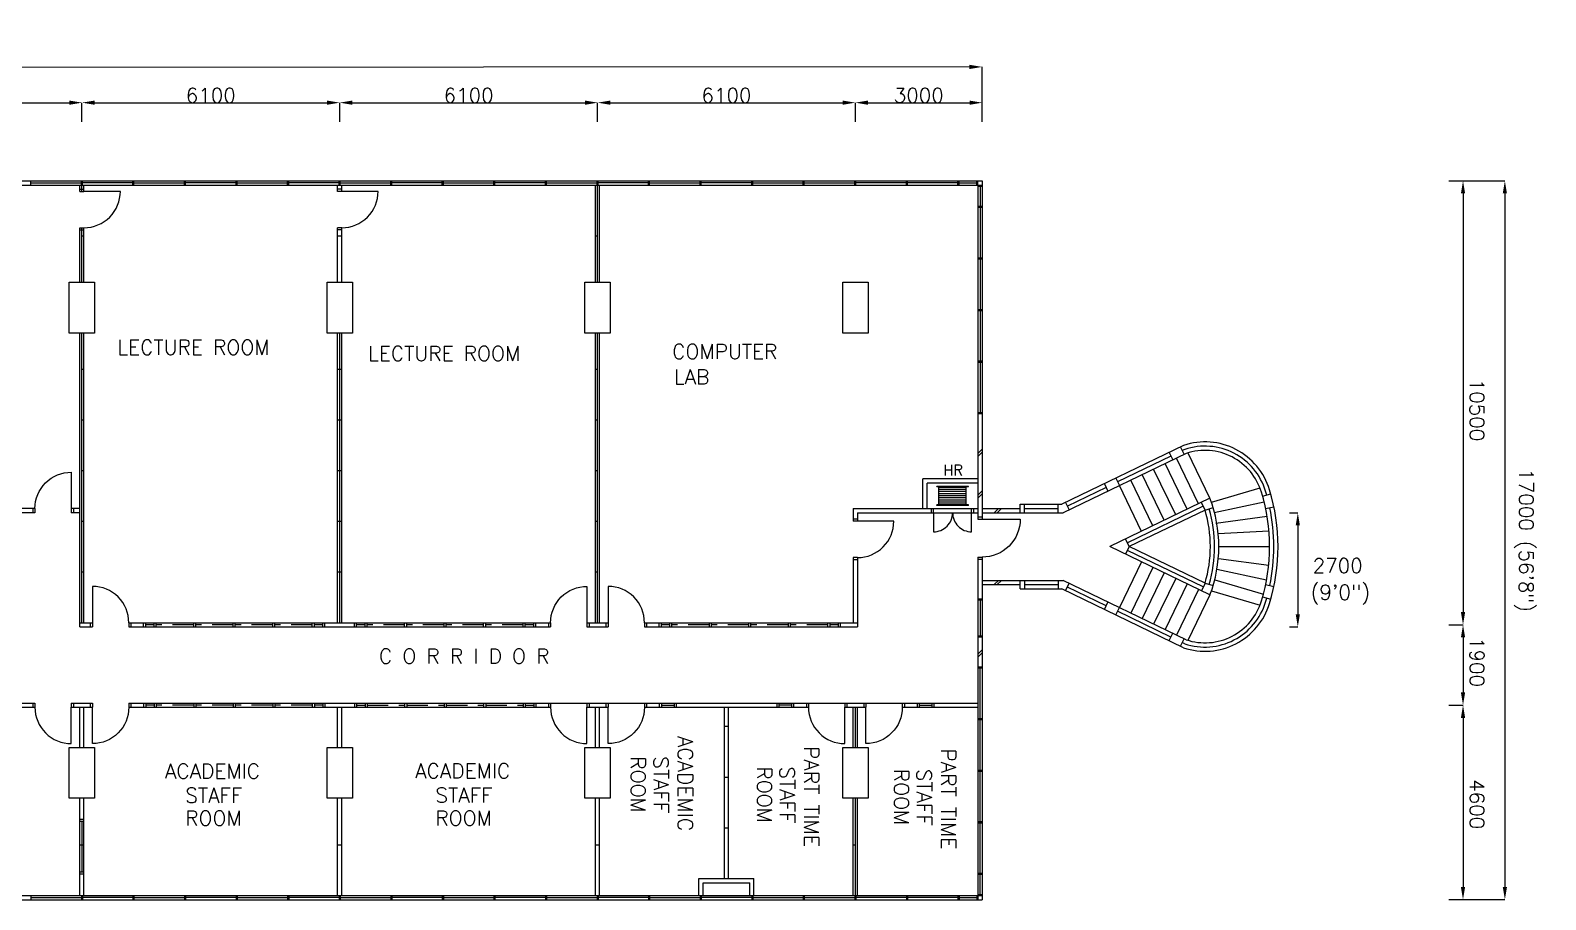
# Model space of a CAD drawing. Extents: x -7545 to 89795, y 102829 to 126356.
# Drawn here: x 53943 to 89795, y 105797 to 126356 of the extents above; entities that cross this region are included whole.
import ezdxf

# ---------------------------------------------------------------- set-up
doc = ezdxf.new("R2010")
doc.units = 0
doc.header["$LTSCALE"] = 2000
doc.header["$MEASUREMENT"] = 0
doc.linetypes.add('HIDDEN', pattern=[0.375, 0.25, -0.125])
doc.layers.get('0').update_dxf_attribs({"linetype": 'CONTINUOUS'})
doc.layers.get('DEFPOINTS').update_dxf_attribs({"linetype": 'CONTINUOUS'})
for name, color, linetype in [('COLUMN', 42, 'CONTINUOUS'), ('DIM', 4, 'CONTINUOUS'), ('DOOR-WIN', 140, 'CONTINUOUS'), ('PARTITION', 41, 'CONTINUOUS'), ('STAIRCASE', 24, 'CONTINUOUS'), ('TEXT', 2, 'CONTINUOUS'), ('WALL', 31, 'CONTINUOUS')]:
    doc.layers.add(name, color=color, linetype=linetype)
doc.styles.add('ROMANS', font='romans')
doc.dimstyles.get("Standard").update_dxf_attribs({"dimtxt": 0.18, "dimasz": 0.18, "dimexe": 0.18, "dimexo": 0.0625, "dimgap": 0.09, "dimtad": 0, "dimtih": 1, "dimtoh": 1, "dimdec": 4, "dimzin": 0, "dimdsep": 46, "dimtxsty": 'Standard', "dimcen": 0.09, "dimadec": 0, "dimazin": 0, "dimtfac": 1, "dimtdec": 4, "dimtofl": 0, "dimtmove": 0, "dimatfit": 3, "dimfxl": 0, "dimtolj": 1, "dimtzin": 0, "dimarcsym": 0})

# ---------------------------------------------------------------- blocks, each defined once
blk = doc.blocks.new('*D21')
at = {"layer": 'DEFPOINTS', "color": 0}
for p in [(3362, 125441), (3363, 124595), (76463, 124645)]:
    blk.add_point(p, dxfattribs=at)
at = {"layer": 'DIM', "color": 0, "lineweight": -2}
for p, q in [((76162, 125491), (3662, 125442)), ((76463, 124645), (76462, 125491)), ((3363, 124595), (3362, 125441))]:
    blk.add_line(p, q, dxfattribs=at)
at = {"layer": 'DIM', "color": 0}
for points in [[(3662, 125492), (3662, 125392), (3362, 125441)], [(76162, 125541), (76162, 125441), (76462, 125491)]]:
    blk.add_solid(points, dxfattribs=at)
at = {"layer": 'DIM', "color": 0, "insert": (40031, 125842), "char_height": 345, "attachment_point": 5, "style": 'ROMANS'}
blk.add_mtext('\\A1;73100 (243\'8")', dxfattribs=at)
blk = doc.blocks.new('*D11')
at = {"layer": 'DEFPOINTS', "color": 0}
for p in [(55163, 124645), (49063, 124193), (55163, 124193)]:
    blk.add_point(p, dxfattribs=at)
at = {"layer": 'DIM', "color": 0, "lineweight": -2}
for p, q in [((49063, 124193), (49063, 124645)), ((49363, 124645), (54863, 124645)), ((55163, 124193), (55163, 124645))]:
    blk.add_line(p, q, dxfattribs=at)
at = {"layer": 'DIM', "color": 0}
for points in [[(49363, 124695), (49363, 124595), (49063, 124645)], [(54863, 124695), (54863, 124595), (55163, 124645)]]:
    blk.add_solid(points, dxfattribs=at)
at = {"layer": 'DIM', "color": 0, "insert": (52113, 124817), "char_height": 345, "attachment_point": 5, "style": 'ROMANS'}
blk.add_mtext('\\A1;6100', dxfattribs=at)
blk = doc.blocks.new('*D10')
at = {"layer": 'DEFPOINTS', "color": 0}
for p in [(87506, 112297), (87506, 110397), (87839, 110397)]:
    blk.add_point(p, dxfattribs=at)
at = {"layer": 'DIM', "color": 0, "lineweight": -2}
for p, q in [((87506, 112297), (87839, 112297)), ((87839, 111997), (87839, 110697)), ((87506, 110397), (87839, 110397))]:
    blk.add_line(p, q, dxfattribs=at)
at = {"layer": 'DIM', "color": 0}
for points in [[(87789, 111997), (87889, 111997), (87839, 112297)], [(87789, 110697), (87889, 110697), (87839, 110397)]]:
    blk.add_solid(points, dxfattribs=at)
at = {"layer": 'DIM', "color": 0, "insert": (88170, 111417), "char_height": 345, "attachment_point": 5, "rotation": 270, "style": 'ROMANS'}
blk.add_mtext('\\A1;1900', dxfattribs=at)
blk = doc.blocks.new('*D9')
at = {"layer": 'DEFPOINTS', "color": 0}
for p in [(87839, 122797), (87839, 105797), (88829, 105797)]:
    blk.add_point(p, dxfattribs=at)
at = {"layer": 'DIM', "color": 0, "lineweight": -2}
for p, q in [((87839, 122797), (88829, 122797)), ((88829, 122497), (88829, 106097)), ((87839, 105797), (88829, 105797))]:
    blk.add_line(p, q, dxfattribs=at)
at = {"layer": 'DIM', "color": 0}
for points in [[(88779, 122497), (88879, 122497), (88829, 122797)], [(88779, 106097), (88879, 106097), (88829, 105797)]]:
    blk.add_solid(points, dxfattribs=at)
at = {"layer": 'DIM', "color": 0, "insert": (89280, 114297), "char_height": 345, "attachment_point": 5, "rotation": 270, "style": 'ROMANS'}
blk.add_mtext('\\A1;17000 (56\'8")', dxfattribs=at)
blk = doc.blocks.new('*D8')
at = {"layer": 'DEFPOINTS', "color": 0}
for p in [(87506, 110397), (87506, 105797), (87839, 105797)]:
    blk.add_point(p, dxfattribs=at)
at = {"layer": 'DIM', "color": 0, "lineweight": -2}
for p, q in [((87506, 110397), (87839, 110397)), ((87839, 110097), (87839, 106097)), ((87506, 105797), (87839, 105797))]:
    blk.add_line(p, q, dxfattribs=at)
at = {"layer": 'DIM', "color": 0}
for points in [[(87789, 110097), (87889, 110097), (87839, 110397)], [(87789, 106097), (87889, 106097), (87839, 105797)]]:
    blk.add_solid(points, dxfattribs=at)
at = {"layer": 'DIM', "color": 0, "insert": (88170, 108055), "char_height": 345, "attachment_point": 5, "rotation": 270, "style": 'ROMANS'}
blk.add_mtext('\\A1;4600', dxfattribs=at)
blk = doc.blocks.new('*D7')
at = {"layer": 'DEFPOINTS', "color": 0}
for p in [(87506, 122797), (87506, 112297), (87839, 112297)]:
    blk.add_point(p, dxfattribs=at)
at = {"layer": 'DIM', "color": 0, "lineweight": -2}
for p, q in [((87506, 122797), (87839, 122797)), ((87839, 122497), (87839, 112597)), ((87506, 112297), (87839, 112297))]:
    blk.add_line(p, q, dxfattribs=at)
at = {"layer": 'DIM', "color": 0}
for points in [[(87789, 122497), (87889, 122497), (87839, 122797)], [(87789, 112597), (87889, 112597), (87839, 112297)]]:
    blk.add_solid(points, dxfattribs=at)
at = {"layer": 'DIM', "color": 0, "insert": (88170, 117378), "char_height": 345, "attachment_point": 5, "rotation": 270, "style": 'ROMANS'}
blk.add_mtext('\\A1;10500', dxfattribs=at)
blk = doc.blocks.new('*D6')
at = {"layer": 'DEFPOINTS', "color": 0}
for p in [(67363, 124645), (61263, 124193), (67363, 124193)]:
    blk.add_point(p, dxfattribs=at)
at = {"layer": 'DIM', "color": 0, "lineweight": -2}
for p, q in [((61263, 124193), (61263, 124645)), ((61563, 124645), (67063, 124645)), ((67363, 124193), (67363, 124645))]:
    blk.add_line(p, q, dxfattribs=at)
at = {"layer": 'DIM', "color": 0}
for points in [[(61563, 124695), (61563, 124595), (61263, 124645)], [(67063, 124695), (67063, 124595), (67363, 124645)]]:
    blk.add_solid(points, dxfattribs=at)
at = {"layer": 'DIM', "color": 0, "insert": (64313, 124817), "char_height": 345, "attachment_point": 5, "style": 'ROMANS'}
blk.add_mtext('\\A1;6100', dxfattribs=at)
blk = doc.blocks.new('*D5')
at = {"layer": 'DEFPOINTS', "color": 0}
for p in [(61263, 124645), (55163, 124193), (61263, 124193)]:
    blk.add_point(p, dxfattribs=at)
at = {"layer": 'DIM', "color": 0, "lineweight": -2}
for p, q in [((55163, 124193), (55163, 124645)), ((55463, 124645), (60963, 124645)), ((61263, 124193), (61263, 124645))]:
    blk.add_line(p, q, dxfattribs=at)
at = {"layer": 'DIM', "color": 0}
for points in [[(55463, 124695), (55463, 124595), (55163, 124645)], [(60963, 124695), (60963, 124595), (61263, 124645)]]:
    blk.add_solid(points, dxfattribs=at)
at = {"layer": 'DIM', "color": 0, "insert": (58213, 124817), "char_height": 345, "attachment_point": 5, "style": 'ROMANS'}
blk.add_mtext('\\A1;6100', dxfattribs=at)
blk = doc.blocks.new('*D4')
at = {"layer": 'DEFPOINTS', "color": 0}
for p in [(73463, 124645), (67363, 124193), (73463, 124193)]:
    blk.add_point(p, dxfattribs=at)
at = {"layer": 'DIM', "color": 0, "lineweight": -2}
for p, q in [((67363, 124193), (67363, 124645)), ((67663, 124645), (73163, 124645)), ((73463, 124193), (73463, 124645))]:
    blk.add_line(p, q, dxfattribs=at)
at = {"layer": 'DIM', "color": 0}
for points in [[(67663, 124695), (67663, 124595), (67363, 124645)], [(73163, 124695), (73163, 124595), (73463, 124645)]]:
    blk.add_solid(points, dxfattribs=at)
at = {"layer": 'DIM', "color": 0, "insert": (70413, 124817), "char_height": 345, "attachment_point": 5, "style": 'ROMANS'}
blk.add_mtext('\\A1;6100', dxfattribs=at)
blk = doc.blocks.new('*D3')
at = {"layer": 'DEFPOINTS', "color": 0}
for p in [(76463, 124645), (73463, 124193), (76463, 124193)]:
    blk.add_point(p, dxfattribs=at)
at = {"layer": 'DIM', "color": 0, "lineweight": -2}
for p, q in [((73463, 124193), (73463, 124645)), ((73763, 124645), (76163, 124645)), ((76463, 124193), (76463, 124645))]:
    blk.add_line(p, q, dxfattribs=at)
at = {"layer": 'DIM', "color": 0}
for points in [[(73763, 124695), (73763, 124595), (73463, 124645)], [(76163, 124695), (76163, 124595), (76463, 124645)]]:
    blk.add_solid(points, dxfattribs=at)
at = {"layer": 'DIM', "color": 0, "insert": (74963, 124817), "char_height": 345, "attachment_point": 5, "style": 'ROMANS'}
blk.add_mtext('\\A1;3000', dxfattribs=at)
blk = doc.blocks.new('*D2')
at = {"layer": 'DEFPOINTS', "color": 0}
for p in [(83736, 114947), (83736, 112247), (83930, 112247)]:
    blk.add_point(p, dxfattribs=at)
at = {"layer": 'DIM', "color": 0, "lineweight": -2}
for p, q in [((83736, 114947), (83930, 114947)), ((83930, 114647), (83930, 112547)), ((83736, 112247), (83930, 112247))]:
    blk.add_line(p, q, dxfattribs=at)
at = {"layer": 'DIM', "color": 0}
for points in [[(83880, 114647), (83980, 114647), (83930, 114947)], [(83880, 112547), (83980, 112547), (83930, 112247)]]:
    blk.add_solid(points, dxfattribs=at)
at = {"layer": 'DIM', "color": 0, "insert": (84874, 113697), "char_height": 345, "attachment_point": 5, "style": 'ROMANS'}
blk.add_mtext('\\A1;2700', dxfattribs=at)

msp = doc.modelspace()

# ---------------------------------------------------------------- linework, layer by layer
at = {"color": 7}
for p, q in [((76137.7, 115571.6), (75387.7, 115571.6)), ((75387.7, 115561.6), (75387.7, 115571.6)), ((76137.7, 115561.6), (75387.7, 115561.6)), ((75437.7, 115131.6), (75437.7, 115561.6)), ((76087.7, 115546.6), (75437.7, 115546.6)), ((76087.7, 115496.6), (75437.7, 115496.6)), ((76087.7, 115446.6), (75437.7, 115446.6)), ((76087.7, 115131.6), (76087.7, 115561.6)), ((76137.7, 115561.6), (76137.7, 115571.6)), ((76137.7, 115131.6), (75387.7, 115131.6)), ((75387.7, 115121.6), (75387.7, 115131.6)), ((76137.7, 115121.6), (75387.7, 115121.6)), ((76087.7, 115396.6), (75437.7, 115396.6)), ((76087.7, 115346.6), (75437.7, 115346.6)), ((76087.7, 115296.6), (75437.7, 115296.6)), ((76087.7, 115246.6), (75437.7, 115246.6)), ((76087.7, 115196.6), (75437.7, 115196.6)), ((76087.7, 115146.6), (75437.7, 115146.6)), ((76137.7, 115121.6), (76137.7, 115131.6)), ((66252.7, 110446.6), (67112.7, 110446.6)), ((67612.7, 110446.6), (68472.7, 110446.6)), ((72352.7, 110446.6), (73212.7, 110446.6)), ((73712.7, 110446.6), (74572.7, 110446.6))]:
    msp.add_line(p, q, dxfattribs=at)
at = {"layer": 'COLUMN', "color": 7}
for points in [[(55462.7, 120396.6), (55462.7, 119196.6), (54862.7, 119196.6), (54862.7, 120396.6)], [(61562.7, 120396.6), (61562.7, 119196.6), (60962.7, 119196.6), (60962.7, 120396.6)], [(67662.7, 120396.6), (67662.7, 119196.6), (67062.7, 119196.6), (67062.7, 120396.6)], [(73762.7, 120396.6), (73762.7, 119196.6), (73162.7, 119196.6), (73162.7, 120396.6)], [(54862.7, 108196.6), (54862.7, 109396.6), (55462.7, 109396.6), (55462.7, 108196.6)], [(60962.7, 108196.6), (60962.7, 109396.6), (61562.7, 109396.6), (61562.7, 108196.6)], [(67062.7, 108196.6), (67062.7, 109396.6), (67662.7, 109396.6), (67662.7, 108196.6)], [(73162.7, 108196.6), (73162.7, 109396.6), (73762.7, 109396.6), (73762.7, 108196.6)]]:
    msp.add_lwpolyline(points, close=True, dxfattribs=at)
at = {"layer": 'DOOR-WIN', "color": 7}
for p, q in [((53955.2, 122696.6), (53955.2, 122796.6)), ((53955.2, 122746.6), (55150.2, 122746.6)), ((55150.2, 122696.6), (55150.2, 122796.6)), ((55175.2, 122696.6), (55175.2, 122796.6)), ((56370.2, 122746.6), (55175.2, 122746.6)), ((56370.2, 122696.6), (56370.2, 122796.6)), ((56395.2, 122696.6), (56395.2, 122796.6)), ((56395.2, 122746.6), (57590.2, 122746.6)), ((57590.2, 122696.6), (57590.2, 122796.6)), ((57615.2, 122696.6), (57615.2, 122796.6)), ((58810.2, 122746.6), (57615.2, 122746.6)), ((58810.2, 122696.6), (58810.2, 122796.6)), ((58835.2, 122696.6), (58835.2, 122796.6)), ((58835.2, 122746.6), (60030.2, 122746.6)), ((60030.2, 122696.6), (60030.2, 122796.6)), ((60055.2, 122696.6), (60055.2, 122796.6)), ((61250.2, 122746.6), (60055.2, 122746.6)), ((61250.2, 122696.6), (61250.2, 122796.6)), ((61275.2, 122696.6), (61275.2, 122796.6)), ((61275.2, 122746.6), (62470.2, 122746.6)), ((62470.2, 122696.6), (62470.2, 122796.6)), ((62495.2, 122696.6), (62495.2, 122796.6)), ((63690.2, 122746.6), (62495.2, 122746.6)), ((63690.2, 122696.6), (63690.2, 122796.6)), ((63715.2, 122696.6), (63715.2, 122796.6)), ((63715.2, 122746.6), (64910.2, 122746.6)), ((64910.2, 122696.6), (64910.2, 122796.6)), ((64935.2, 122696.6), (64935.2, 122796.6)), ((66130.2, 122746.6), (64935.2, 122746.6)), ((66130.2, 122696.6), (66130.2, 122796.6)), ((66155.2, 122696.6), (66155.2, 122796.6)), ((66155.2, 122746.6), (67350.2, 122746.6)), ((67350.2, 122696.6), (67350.2, 122796.6)), ((67375.2, 122696.6), (67375.2, 122796.6)), ((68570.2, 122746.6), (67375.2, 122746.6)), ((68570.2, 122696.6), (68570.2, 122796.6)), ((68595.2, 122696.6), (68595.2, 122796.6)), ((68595.2, 122746.6), (69790.2, 122746.6)), ((69790.2, 122696.6), (69790.2, 122796.6)), ((69815.2, 122696.6), (69815.2, 122796.6)), ((71010.2, 122746.6), (69815.2, 122746.6)), ((71010.2, 122696.6), (71010.2, 122796.6)), ((71035.2, 122696.6), (71035.2, 122796.6)), ((71035.2, 122746.6), (72230.2, 122746.6)), ((72230.2, 122696.6), (72230.2, 122796.6)), ((72255.2, 122696.6), (72255.2, 122796.6)), ((72255.2, 122746.6), (73450.2, 122746.6)), ((73450.2, 122696.6), (73450.2, 122796.6)), ((73475.2, 122696.6), (73475.2, 122796.6)), ((74670.2, 122746.6), (73475.2, 122746.6)), ((74670.2, 122696.6), (74670.2, 122796.6)), ((74695.2, 122696.6), (74695.2, 122796.6)), ((75890.2, 122746.6), (74695.2, 122746.6)), ((75890.2, 122696.6), (75890.2, 122796.6)), ((75915.2, 122696.6), (75915.2, 122796.6)), ((75915.2, 122746.6), (76337.7, 122746.6)), ((76337.7, 122696.6), (76337.7, 122796.6)), ((76362.7, 122696.6), (76362.7, 122796.6)), ((76362.7, 122696.6), (76462.7, 122696.6)), ((76362.7, 122671.6), (76462.7, 122671.6)), ((76412.7, 122671.6), (76412.7, 122196.6)), ((76362.7, 122196.6), (76462.7, 122196.6)), ((76362.7, 122171.6), (76462.7, 122171.6)), ((76412.7, 122171.6), (76412.7, 120976.6)), ((76362.7, 120976.6), (76462.7, 120976.6)), ((76362.7, 120951.6), (76462.7, 120951.6)), ((76412.7, 120951.6), (76412.7, 119756.6)), ((76362.7, 119756.6), (76462.7, 119756.6)), ((76362.7, 119731.6), (76462.7, 119731.6)), ((76412.7, 119731.6), (76412.7, 118536.6)), ((76362.7, 118536.6), (76462.7, 118536.6)), ((76362.7, 118511.6), (76462.7, 118511.6)), ((76412.7, 118511.6), (76412.7, 117316.6)), ((76362.7, 117316.6), (76462.7, 117316.6)), ((76362.7, 117291.6), (76462.7, 117291.6)), ((76462.7, 112901.6), (76362.7, 112901.6)), ((76462.7, 112876.6), (76362.7, 112876.6)), ((76412.7, 112876.6), (76412.7, 112026.6)), ((56622.7, 112246.6), (56622.7, 112346.6)), ((56672.7, 112246.6), (56672.7, 112346.6)), ((56872.7, 112296.6), (56672.7, 112296.6)), ((56872.7, 112246.6), (56872.7, 112346.6)), ((56922.7, 112246.6), (56922.7, 112346.6)), ((60612.7, 112246.6), (60612.7, 112346.6)), ((60662.7, 112246.6), (60662.7, 112346.6)), ((60862.7, 112296.6), (60662.7, 112296.6)), ((60862.7, 112246.6), (60862.7, 112346.6)), ((60912.7, 112246.6), (60912.7, 112346.6)), ((61612.7, 112246.6), (61612.7, 112346.6)), ((61662.7, 112246.6), (61662.7, 112346.6)), ((61862.7, 112296.6), (61662.7, 112296.6)), ((61862.7, 112246.6), (61862.7, 112346.6)), ((61912.7, 112246.6), (61912.7, 112346.6)), ((65602.7, 112246.6), (65602.7, 112346.6)), ((65652.7, 112246.6), (65652.7, 112346.6)), ((65852.7, 112296.6), (65652.7, 112296.6)), ((65852.7, 112246.6), (65852.7, 112346.6)), ((65902.7, 112246.6), (65902.7, 112346.6)), ((68822.7, 112246.6), (68822.7, 112346.6)), ((68872.7, 112246.6), (68872.7, 112346.6)), ((69072.7, 112296.6), (68872.7, 112296.6)), ((69072.7, 112246.6), (69072.7, 112346.6)), ((69122.7, 112246.6), (69122.7, 112346.6)), ((72812.7, 112246.6), (72812.7, 112346.6)), ((72862.7, 112246.6), (72862.7, 112346.6)), ((73062.7, 112296.6), (72862.7, 112296.6)), ((73062.7, 112246.6), (73062.7, 112346.6)), ((73112.7, 112246.6), (73112.7, 112346.6)), ((76462.7, 112026.6), (76362.7, 112026.6)), ((76462.7, 112001.6), (76362.7, 112001.6)), ((76362.7, 111301.6), (76462.7, 111301.6)), ((76362.7, 111276.6), (76462.7, 111276.6)), ((76412.7, 110081.6), (76412.7, 111276.6)), ((56622.7, 110446.6), (56622.7, 110346.6)), ((56672.7, 110446.6), (56672.7, 110346.6)), ((56872.7, 110446.6), (56872.7, 110346.6)), ((56922.7, 110446.6), (56922.7, 110346.6)), ((60612.7, 110446.6), (60612.7, 110346.6)), ((60662.7, 110446.6), (60662.7, 110346.6)), ((60862.7, 110446.6), (60862.7, 110346.6)), ((60912.7, 110446.6), (60912.7, 110346.6)), ((61612.7, 110446.6), (61612.7, 110346.6)), ((61662.7, 110446.6), (61662.7, 110346.6)), ((61862.7, 110446.6), (61862.7, 110346.6)), ((61912.7, 110446.6), (61912.7, 110346.6)), ((65602.7, 110446.6), (65602.7, 110346.6)), ((65652.7, 110446.6), (65652.7, 110346.6)), ((65852.7, 110446.6), (65852.7, 110346.6)), ((65902.7, 110446.6), (65902.7, 110346.6)), ((68822.7, 110446.6), (68822.7, 110346.6)), ((68872.7, 110446.6), (68872.7, 110346.6)), ((69172.7, 110446.6), (69172.7, 110346.6)), ((69222.7, 110446.6), (69222.7, 110346.6)), ((71602.7, 110446.6), (71602.7, 110346.6)), ((71652.7, 110446.6), (71652.7, 110346.6)), ((71952.7, 110446.6), (71952.7, 110346.6)), ((72002.7, 110446.6), (72002.7, 110346.6)), ((74922.7, 110446.6), (74922.7, 110346.6)), ((74972.7, 110446.6), (74972.7, 110346.6)), ((75272.7, 110446.6), (75272.7, 110346.6)), ((75322.7, 110446.6), (75322.7, 110346.6)), ((56872.7, 110396.6), (56672.7, 110396.6)), ((60862.7, 110396.6), (60662.7, 110396.6)), ((61662.7, 110396.6), (61862.7, 110396.6)), ((65652.7, 110396.6), (65852.7, 110396.6)), ((68872.7, 110396.6), (69172.7, 110396.6)), ((71952.7, 110396.6), (71652.7, 110396.6)), ((74972.7, 110396.6), (75272.7, 110396.6)), ((76362.7, 110081.6), (76462.7, 110081.6)), ((76362.7, 110056.6), (76462.7, 110056.6)), ((76412.7, 108861.6), (76412.7, 110056.6)), ((76362.7, 108861.6), (76462.7, 108861.6)), ((76362.7, 108836.6), (76462.7, 108836.6)), ((76412.7, 107641.6), (76412.7, 108836.6)), ((55212.7, 107696.6), (55112.7, 107696.6)), ((55212.7, 107646.6), (55112.7, 107646.6)), ((55162.7, 107646.6), (55162.7, 106446.6)), ((76362.7, 107641.6), (76462.7, 107641.6)), ((76362.7, 107616.6), (76462.7, 107616.6)), ((76412.7, 106421.6), (76412.7, 107616.6)), ((55212.7, 106446.6), (55112.7, 106446.6)), ((55212.7, 106396.6), (55112.7, 106396.6)), ((76362.7, 106421.6), (76462.7, 106421.6)), ((76362.7, 106396.6), (76462.7, 106396.6)), ((76412.7, 105921.6), (76412.7, 106396.6)), ((53955.2, 105896.6), (53955.2, 105796.6)), ((53955.2, 105846.6), (55150.2, 105846.6)), ((55150.2, 105896.6), (55150.2, 105796.6)), ((55175.2, 105896.6), (55175.2, 105796.6)), ((56370.2, 105846.6), (55175.2, 105846.6)), ((56370.2, 105896.6), (56370.2, 105796.6)), ((56395.2, 105896.6), (56395.2, 105796.6)), ((56395.2, 105846.6), (57590.2, 105846.6)), ((57590.2, 105896.6), (57590.2, 105796.6)), ((57615.2, 105896.6), (57615.2, 105796.6)), ((58810.2, 105846.6), (57615.2, 105846.6)), ((58810.2, 105896.6), (58810.2, 105796.6)), ((58835.2, 105896.6), (58835.2, 105796.6)), ((58835.2, 105846.6), (60030.2, 105846.6)), ((60030.2, 105896.6), (60030.2, 105796.6)), ((60055.2, 105896.6), (60055.2, 105796.6)), ((61250.2, 105846.6), (60055.2, 105846.6)), ((61250.2, 105896.6), (61250.2, 105796.6)), ((61275.2, 105896.6), (61275.2, 105796.6)), ((61275.2, 105846.6), (62470.2, 105846.6)), ((62470.2, 105896.6), (62470.2, 105796.6)), ((62495.2, 105896.6), (62495.2, 105796.6)), ((63690.2, 105846.6), (62495.2, 105846.6)), ((63690.2, 105896.6), (63690.2, 105796.6)), ((63715.2, 105896.6), (63715.2, 105796.6)), ((63715.2, 105846.6), (64910.2, 105846.6)), ((64910.2, 105896.6), (64910.2, 105796.6)), ((64935.2, 105896.6), (64935.2, 105796.6)), ((66130.2, 105846.6), (64935.2, 105846.6)), ((66130.2, 105896.6), (66130.2, 105796.6)), ((66155.2, 105896.6), (66155.2, 105796.6)), ((66155.2, 105846.6), (67350.2, 105846.6)), ((67350.2, 105896.6), (67350.2, 105796.6)), ((67375.2, 105896.6), (67375.2, 105796.6)), ((68570.2, 105846.6), (67375.2, 105846.6)), ((68570.2, 105896.6), (68570.2, 105796.6)), ((68595.2, 105896.6), (68595.2, 105796.6)), ((68595.2, 105846.6), (69790.2, 105846.6)), ((69790.2, 105896.6), (69790.2, 105796.6)), ((69815.2, 105896.6), (69815.2, 105796.6)), ((71010.2, 105846.6), (69815.2, 105846.6)), ((71010.2, 105896.6), (71010.2, 105796.6)), ((71035.2, 105896.6), (71035.2, 105796.6)), ((71035.2, 105846.6), (72230.2, 105846.6)), ((72230.2, 105896.6), (72230.2, 105796.6)), ((72255.2, 105896.6), (72255.2, 105796.6)), ((72255.2, 105846.6), (73450.2, 105846.6)), ((73450.2, 105896.6), (73450.2, 105796.6)), ((73475.2, 105896.6), (73475.2, 105796.6)), ((74670.2, 105846.6), (73475.2, 105846.6)), ((74670.2, 105896.6), (74670.2, 105796.6)), ((74695.2, 105896.6), (74695.2, 105796.6)), ((75890.2, 105846.6), (74695.2, 105846.6)), ((75890.2, 105896.6), (75890.2, 105796.6)), ((75915.2, 105896.6), (75915.2, 105796.6)), ((75915.2, 105846.6), (76337.7, 105846.6)), ((76337.7, 105896.6), (76337.7, 105796.6)), ((76362.7, 105921.6), (76462.7, 105921.6)), ((76362.7, 105896.6), (76362.7, 105796.6)), ((76362.7, 105896.6), (76462.7, 105896.6))]:
    msp.add_line(p, q, dxfattribs=at)
at = {"layer": 'DOOR-WIN', "color": 7, "linetype": 'HIDDEN'}
for p, q in [((57807.7, 112296.6), (56922.7, 112296.6)), ((57807.7, 112246.6), (57807.7, 112346.6)), ((57857.7, 112246.6), (57857.7, 112346.6)), ((58742.7, 112296.6), (57857.7, 112296.6)), ((58742.7, 112246.6), (58742.7, 112346.6)), ((58792.7, 112246.6), (58792.7, 112346.6)), ((59677.7, 112296.6), (58792.7, 112296.6)), ((59677.7, 112246.6), (59677.7, 112346.6)), ((59727.7, 112246.6), (59727.7, 112346.6)), ((60612.7, 112296.6), (59727.7, 112296.6)), ((62797.7, 112296.6), (61912.7, 112296.6)), ((62797.7, 112246.6), (62797.7, 112346.6)), ((62847.7, 112246.6), (62847.7, 112346.6)), ((63732.7, 112296.6), (62847.7, 112296.6)), ((63732.7, 112246.6), (63732.7, 112346.6)), ((63782.7, 112246.6), (63782.7, 112346.6)), ((64667.7, 112296.6), (63782.7, 112296.6)), ((64667.7, 112246.6), (64667.7, 112346.6)), ((64717.7, 112246.6), (64717.7, 112346.6)), ((65602.7, 112296.6), (64717.7, 112296.6)), ((70007.7, 112296.6), (69122.7, 112296.6)), ((70007.7, 112246.6), (70007.7, 112346.6)), ((70057.7, 112246.6), (70057.7, 112346.6)), ((70942.7, 112296.6), (70057.7, 112296.6)), ((70942.7, 112246.6), (70942.7, 112346.6)), ((70992.7, 112246.6), (70992.7, 112346.6)), ((71877.7, 112296.6), (70992.7, 112296.6)), ((71877.7, 112246.6), (71877.7, 112346.6)), ((71927.7, 112246.6), (71927.7, 112346.6)), ((72812.7, 112296.6), (71927.7, 112296.6)), ((57807.7, 110446.6), (57807.7, 110346.6)), ((57857.7, 110446.6), (57857.7, 110346.6)), ((58742.7, 110446.6), (58742.7, 110346.6)), ((58792.7, 110446.6), (58792.7, 110346.6)), ((59677.7, 110446.6), (59677.7, 110346.6)), ((59727.7, 110446.6), (59727.7, 110346.6)), ((62797.7, 110446.6), (62797.7, 110346.6)), ((62847.7, 110446.6), (62847.7, 110346.6)), ((63732.7, 110446.6), (63732.7, 110346.6)), ((63782.7, 110446.6), (63782.7, 110346.6)), ((64667.7, 110446.6), (64667.7, 110346.6)), ((64717.7, 110446.6), (64717.7, 110346.6)), ((57807.7, 110396.6), (56922.7, 110396.6)), ((58742.7, 110396.6), (57857.7, 110396.6)), ((59677.7, 110396.6), (58792.7, 110396.6)), ((60612.7, 110396.6), (59727.7, 110396.6)), ((61912.7, 110396.6), (62797.7, 110396.6)), ((62847.7, 110396.6), (63732.7, 110396.6)), ((63782.7, 110396.6), (64667.7, 110396.6)), ((64717.7, 110396.6), (65602.7, 110396.6))]:
    msp.add_line(p, q, dxfattribs=at)
at = {"layer": 'DOOR-WIN', "color": 7}
for points in [[(55212.7, 121686.6, 0.4142136), (56072.7, 122546.6), (55212.7, 122546.6)], [(61312.7, 121686.6, 0.4142136), (62172.7, 122546.6), (61312.7, 122546.6)], [(54052.7, 115046.6, -0.4142136), (54912.7, 115906.6), (54912.7, 115046.6)], [(73512.7, 113886.6, 0.4142136), (74372.7, 114746.6), (73512.7, 114746.6)], [(75312.7, 114946.6), (75312.7, 114496.6, 0.4142136), (75762.7, 114946.6, 0.4142136), (76212.7, 114496.6), (76212.7, 114946.6)], [(76462.7, 114796.6), (77362.7, 114796.6, -0.4142136), (76462.7, 113896.6)], [(56272.7, 112346.6, 0.4142136), (55412.7, 113206.6), (55412.7, 112346.6)], [(66252.7, 112346.6, -0.4142136), (67112.7, 113206.6), (67112.7, 112346.6)], [(68472.7, 112346.6, 0.4142136), (67612.7, 113206.6), (67612.7, 112346.6)], [(54052.7, 110346.6, 0.4142136), (54912.7, 109486.6), (54912.7, 110346.6)], [(56272.7, 110346.6, -0.4142136), (55412.7, 109486.6), (55412.7, 110346.6)], [(66252.7, 110346.6, 0.4142136), (67112.7, 109486.6), (67112.7, 110346.6)], [(68472.7, 110346.6, -0.4142136), (67612.7, 109486.6), (67612.7, 110346.6)], [(72352.7, 110346.6, 0.4142136), (73212.7, 109486.6), (73212.7, 110346.6)], [(74572.7, 110346.6, -0.4142136), (73712.7, 109486.6), (73712.7, 110346.6)]]:
    msp.add_lwpolyline(points, format="xyb", dxfattribs=at)
at = {"layer": 'PARTITION', "color": 7}
for p, q in [((55112.7, 122546.6), (55112.7, 122696.6)), ((55162.7, 122546.6), (55162.7, 122696.6)), ((55212.7, 122546.6), (55212.7, 122696.6)), ((61212.7, 122546.6), (61212.7, 122696.6)), ((61312.7, 122546.6), (61312.7, 122696.6)), ((67312.7, 120396.6), (67312.7, 122696.6)), ((67362.7, 120396.6), (67362.7, 122696.6)), ((67412.7, 120396.6), (67412.7, 122696.6)), ((55112.7, 122596.6), (55212.7, 122596.6)), ((55112.7, 122546.6), (55212.7, 122546.6)), ((61312.7, 122596.6), (61212.7, 122596.6)), ((61312.7, 122546.6), (61212.7, 122546.6)), ((55112.7, 121686.6), (55212.7, 121686.6)), ((55112.7, 120396.6), (55112.7, 121686.6)), ((55112.7, 121636.6), (55212.7, 121636.6)), ((55162.7, 120396.6), (55162.7, 121686.6)), ((55212.7, 120396.6), (55212.7, 121686.6)), ((61312.7, 121686.6), (61212.7, 121686.6)), ((61212.7, 120396.6), (61212.7, 121686.6)), ((61312.7, 121636.6), (61212.7, 121636.6)), ((61312.7, 120396.6), (61312.7, 121686.6)), ((55162.7, 121496.6), (55212.7, 121496.6)), ((61212.7, 121496.6), (61312.7, 121496.6)), ((67312.7, 121496.6), (67362.7, 121496.6)), ((55112.7, 112246.6), (55112.7, 119196.6)), ((55162.7, 112346.6), (55162.7, 119196.6)), ((55212.7, 112346.6), (55212.7, 119196.6)), ((61212.7, 112346.6), (61212.7, 119196.6)), ((61262.7, 112346.6), (61262.7, 119196.6)), ((61312.7, 112346.6), (61312.7, 119196.6)), ((67312.7, 112346.6), (67312.7, 119196.6)), ((67362.7, 112346.6), (67362.7, 119196.6)), ((67412.7, 112346.6), (67412.7, 119196.6)), ((55162.7, 118346.6), (55212.7, 118346.6)), ((61212.7, 118346.6), (61312.7, 118346.6)), ((67312.7, 118346.6), (67362.7, 118346.6)), ((55162.7, 117146.6), (55212.7, 117146.6)), ((61212.7, 117146.6), (61312.7, 117146.6)), ((67312.7, 117146.6), (67362.7, 117146.6)), ((55162.7, 115946.6), (55212.7, 115946.6)), ((61212.7, 115946.6), (61312.7, 115946.6)), ((67312.7, 115946.6), (67362.7, 115946.6)), ((76362.7, 115746.6), (75062.7, 115746.6)), ((75062.7, 115046.6), (75062.7, 115746.6)), ((76362.7, 115646.6), (75162.7, 115646.6)), ((75162.7, 115046.6), (75162.7, 115646.6)), ((54052.7, 115046.6), (49112.7, 115046.6)), ((54052.7, 114946.6), (49112.7, 114946.6)), ((54002.7, 115046.6), (54002.7, 114946.6)), ((54052.7, 115046.6), (54052.7, 114946.6)), ((55112.7, 115046.6), (54912.7, 115046.6)), ((54912.7, 115046.6), (54912.7, 114946.6)), ((55112.7, 114946.6), (54912.7, 114946.6)), ((54962.7, 115046.6), (54962.7, 114946.6)), ((55162.7, 114746.6), (55212.7, 114746.6)), ((61212.7, 114746.6), (61312.7, 114746.6)), ((67312.7, 114746.6), (67362.7, 114746.6)), ((73412.7, 115046.6), (73412.7, 114746.6)), ((73412.7, 115046.6), (76362.7, 115046.6)), ((73512.7, 114796.6), (73412.7, 114796.6)), ((73512.7, 114746.6), (73412.7, 114746.6)), ((73512.7, 114946.6), (73512.7, 114746.6)), ((73512.7, 114946.6), (76362.7, 114946.6)), ((75262.7, 114946.6), (75262.7, 115046.6)), ((75312.7, 114946.6), (75312.7, 115046.6)), ((76212.7, 114946.6), (76212.7, 115046.6)), ((76262.7, 114946.6), (76262.7, 115046.6)), ((73512.7, 113886.6), (73412.7, 113886.6)), ((73412.7, 113886.6), (73412.7, 112346.6)), ((73512.7, 113836.6), (73412.7, 113836.6)), ((73512.7, 113886.6), (73512.7, 112246.6)), ((55162.7, 113546.6), (55212.7, 113546.6)), ((61212.7, 113546.6), (61312.7, 113546.6)), ((67312.7, 113546.6), (67362.7, 113546.6)), ((55112.7, 112346.6), (55412.7, 112346.6)), ((55112.7, 112246.6), (55412.7, 112246.6)), ((55362.7, 112346.6), (55362.7, 112246.6)), ((55412.7, 112346.6), (55412.7, 112246.6)), ((56272.7, 112346.6), (56272.7, 112246.6)), ((56272.7, 112346.6), (66252.7, 112346.6)), ((56272.7, 112246.6), (66252.7, 112246.6)), ((56322.7, 112346.6), (56322.7, 112246.6)), ((66202.7, 112346.6), (66202.7, 112246.6)), ((66252.7, 112346.6), (66252.7, 112246.6)), ((67112.7, 112346.6), (67112.7, 112246.6)), ((67112.7, 112346.6), (67612.7, 112346.6)), ((67112.7, 112246.6), (67612.7, 112246.6)), ((67162.7, 112346.6), (67162.7, 112246.6)), ((67562.7, 112346.6), (67562.7, 112246.6)), ((67612.7, 112346.6), (67612.7, 112246.6)), ((68472.7, 112346.6), (68472.7, 112246.6)), ((68472.7, 112346.6), (73512.7, 112346.6)), ((68472.7, 112246.6), (73512.7, 112246.6)), ((68522.7, 112346.6), (68522.7, 112246.6)), ((44072.7, 110446.6), (54052.7, 110446.6)), ((54002.7, 110446.6), (54002.7, 110346.6)), ((54052.7, 110446.6), (54052.7, 110346.6)), ((54912.7, 110446.6), (54912.7, 110346.6)), ((54912.7, 110446.6), (55412.7, 110446.6)), ((54962.7, 110446.6), (54962.7, 110346.6)), ((55362.7, 110446.6), (55362.7, 110346.6)), ((55412.7, 110446.6), (55412.7, 110346.6)), ((56272.7, 110446.6), (56272.7, 110346.6)), ((56272.7, 110446.6), (61262.7, 110446.6)), ((56322.7, 110446.6), (56322.7, 110346.6)), ((61262.7, 110446.6), (66252.7, 110446.6)), ((66202.7, 110446.6), (66202.7, 110346.6)), ((66252.7, 110446.6), (66252.7, 110346.6)), ((67112.7, 110446.6), (67112.7, 110346.6)), ((67112.7, 110446.6), (67612.7, 110446.6)), ((67162.7, 110446.6), (67162.7, 110346.6)), ((67562.7, 110446.6), (67562.7, 110346.6)), ((67612.7, 110446.6), (67612.7, 110346.6)), ((68472.7, 110446.6), (68472.7, 110346.6)), ((68472.7, 110446.6), (72352.7, 110446.6)), ((68522.7, 110446.6), (68522.7, 110346.6)), ((72302.7, 110446.6), (72302.7, 110346.6)), ((72352.7, 110446.6), (72352.7, 110346.6)), ((73212.7, 110446.6), (73712.7, 110446.6)), ((73212.7, 110446.6), (73212.7, 110346.6)), ((73262.7, 110446.6), (73262.7, 110346.6)), ((73662.7, 110446.6), (73662.7, 110346.6)), ((73712.7, 110446.6), (73712.7, 110346.6)), ((74572.7, 110446.6), (74572.7, 110346.6)), ((74572.7, 110446.6), (76362.7, 110446.6)), ((74622.7, 110446.6), (74622.7, 110346.6)), ((44072.7, 110346.6), (54052.7, 110346.6)), ((54912.7, 110346.6), (55412.7, 110346.6)), ((55112.7, 109396.6), (55112.7, 110346.6)), ((55212.7, 109396.6), (55212.7, 110346.6)), ((56272.7, 110346.6), (61262.7, 110346.6)), ((61212.7, 109396.6), (61212.7, 110346.6)), ((61262.7, 110346.6), (66252.7, 110346.6)), ((61312.7, 109396.6), (61312.7, 110346.6)), ((67112.7, 110346.6), (67612.7, 110346.6)), ((67312.7, 109396.6), (67312.7, 110346.6)), ((67412.7, 109396.6), (67412.7, 110346.6)), ((68472.7, 110346.6), (72352.7, 110346.6)), ((70362.7, 106296.6), (70362.7, 110346.6)), ((70462.7, 106296.6), (70462.7, 110346.6)), ((73212.7, 110346.6), (73712.7, 110346.6)), ((73412.7, 109396.6), (73412.7, 110346.6)), ((73462.7, 109396.6), (73462.7, 110346.6)), ((73512.7, 109396.6), (73512.7, 110346.6)), ((74572.7, 110346.6), (76362.7, 110346.6)), ((70362.7, 109896.6), (70462.7, 109896.6)), ((70362.7, 108696.6), (70462.7, 108696.6)), ((55112.7, 105896.6), (55112.7, 108196.6)), ((55212.7, 105896.6), (55212.7, 108196.6)), ((61212.7, 105896.6), (61212.7, 108196.6)), ((61312.7, 105896.6), (61312.7, 108196.6)), ((67312.7, 105896.6), (67312.7, 108196.6)), ((67412.7, 105896.6), (67412.7, 108196.6)), ((73412.7, 105896.6), (73412.7, 108196.6)), ((73462.7, 105896.6), (73462.7, 108196.6)), ((73512.7, 105896.6), (73512.7, 108196.6)), ((70362.7, 107496.6), (70462.7, 107496.6)), ((55112.7, 107096.6), (55212.7, 107096.6)), ((61212.7, 107096.6), (61312.7, 107096.6)), ((67312.7, 107096.6), (67412.7, 107096.6)), ((73412.7, 107096.6), (73462.7, 107096.6)), ((69762.7, 105896.6), (69762.7, 106296.6)), ((69762.7, 106296.6), (71062.7, 106296.6)), ((69862.7, 105896.6), (69862.7, 106196.6)), ((69862.7, 106196.6), (70962.7, 106196.6)), ((70962.7, 105896.6), (70962.7, 106196.6)), ((71062.7, 105896.6), (71062.7, 106296.6))]:
    msp.add_line(p, q, dxfattribs=at)
at = {"layer": 'STAIRCASE', "color": 7}
for p, q in [((81226.2, 116539.9), (78346.4, 115146.6)), ((81289.4, 116350.1), (78378.9, 114946.6)), ((80927.3, 116285.4), (79666.6, 115676.5)), ((80885.9, 116371.2), (80970.3, 116196.2)), ((81581.6, 115158.8), (81060.3, 116239.7)), ((81156.1, 116501.5), (81240.5, 116326.5)), ((81257.8, 116445), (81197.4, 116415.9)), ((81851.8, 115289.1), (81330.6, 116370)), ((80770.9, 114767.9), (80249.7, 115848.8)), ((81041.1, 114898.2), (80519.9, 115979.1)), ((81311.3, 115028.5), (80790.1, 116109.4)), ((79396.5, 115546), (78478.7, 115102.7)), ((79354.6, 115632.8), (79439, 115457.8)), ((79624.8, 115763.1), (79709.2, 115588.1)), ((80230.4, 114507.3), (79709.2, 115588.1)), ((80500.7, 114637.6), (79979.4, 115718.4)), ((81886.2, 115194.7), (83037.1, 115534.2)), ((77362.7, 114946.6), (77362.7, 115146.6)), ((77362.7, 115146.6), (78346.4, 115146.6)), ((77462.7, 114946.6), (77462.7, 115146.6)), ((78262.7, 114946.6), (78262.7, 115146.6)), ((78436.5, 115190.1), (78520.9, 115015.1)), ((81851.8, 115289.1), (79482.6, 114146.6)), ((81692, 115101), (79899.6, 114236.7)), ((81735.5, 115011), (81648.6, 115191.1)), ((81947.8, 114950.8), (83134.3, 115201.5)), ((83098.3, 115338.2), (83290.8, 115392.4)), ((83169.6, 115046.6), (83365.4, 115087.5)), ((76462.7, 115046.6), (77362.7, 115046.6)), ((76462.7, 114946.6), (78378.9, 114946.6)), ((76849.1, 115046.6), (76750.3, 114946.6)), ((76919.3, 115046.6), (76820.6, 114946.6)), ((77462.7, 115046.6), (78262.7, 115046.6)), ((81735.5, 115011), (79943.1, 114146.6)), ((81735.5, 115011), (81927, 115068.6)), ((81989.9, 114704.2), (83204, 114862.9)), ((82047.6, 114456.8), (83246.9, 114519)), ((81851.8, 113004.2), (79482.6, 114146.6)), ((79943.1, 114146.6), (79856.2, 114326.8)), ((79943.1, 114146.6), (79856.2, 113966.5)), ((81692, 113192.2), (79899.6, 114056.6)), ((81735.5, 113282.3), (79943.1, 114146.6)), ((82062.7, 114146.6), (83262.7, 114146.6)), ((80230.4, 113786), (79709.2, 112705.1)), ((80500.7, 113655.7), (79979.4, 112574.8)), ((82050.4, 113866.3), (83241, 113710.6)), ((76462.7, 113346.6), (78378.9, 113346.6)), ((76849.1, 113346.6), (76750.3, 113246.6)), ((76919.3, 113346.6), (76820.6, 113246.6)), ((77362.7, 113146.6), (77362.7, 113346.6)), ((77462.7, 113346.6), (77462.7, 113146.6)), ((78262.7, 113346.6), (78262.7, 113146.6)), ((81289.4, 111943.1), (78378.9, 113346.6)), ((80770.9, 113525.4), (80249.7, 112444.5)), ((81041.1, 113395.1), (80519.9, 112314.2)), ((81964.6, 113360.5), (83116.2, 113020.8)), ((82017.8, 113612.8), (83192.6, 113364.5)), ((76462.7, 113246.6), (77362.7, 113246.6)), ((77362.7, 113146.6), (78362.7, 113146.6)), ((77462.7, 113246.6), (78262.7, 113246.6)), ((81226.2, 111753.4), (78346.4, 113146.6)), ((78436.5, 113103.2), (78520.9, 113278.2)), ((79396.5, 112747.3), (78478.7, 113190.6)), ((81311.3, 113264.8), (80790.1, 112183.9)), ((81581.6, 113134.5), (81060.3, 112053.6)), ((81851.8, 113004.2), (81330.6, 111923.3)), ((81735.5, 113282.3), (81648.6, 113102.2)), ((81735.5, 113282.3), (81927, 113224.7)), ((81886.2, 113098.6), (83037.1, 112759)), ((83098.3, 112955.1), (83290.8, 112900.9)), ((83169.6, 113246.6), (83365.4, 113205.7)), ((79354.6, 112660.5), (79439, 112835.4)), ((79624.8, 112530.2), (79709.2, 112705.1)), ((80927.3, 112007.9), (79666.6, 112616.8)), ((80885.9, 111922.1), (80970.3, 112097)), ((81156.1, 111791.8), (81240.5, 111966.7)), ((81257.8, 111848.3), (81197.4, 111877.4))]:
    msp.add_line(p, q, dxfattribs=at)
for centre, radius, start, end in [((81732.1, 115022), 1600, 16.96467, 108.43495), ((81732.1, 115022), 1500, 16.96467, 108.43495), ((81732.1, 115022), 1400, 16.96467, 108.43495), ((78862.7, 114146.6), 4500, 15.71246, 16.96467), ((78862.7, 114146.6), 4600, 343.03533, 16.96467), ((78862.7, 114146.6), 3200, 339.08285, 20.91715), ((78862.7, 114146.6), 4400, 343.03533, 16.96467), ((78862.7, 114146.6), 3000, 343.25525, 16.74475), ((78862.7, 114146.6), 3100, 343.25525, 16.74475), ((78862.7, 114146.6), 4500, 348.19711, 11.80289), ((81732.1, 113271.3), 1600, 251.56505, 343.03533), ((81732.1, 113271.3), 1500, 251.56505, 343.03533), ((81732.1, 113271.3), 1400, 251.56505, 343.03533), ((78862.7, 114146.6), 4500, 343.03533, 344.28754)]:
    msp.add_arc(centre, radius, start, end, dxfattribs=at)
at = {"layer": 'WALL', "color": 7}
for p, q in [((3362.7, 122796.6), (76462.7, 122796.6)), ((3462.7, 122696.6), (76362.7, 122696.6)), ((76362.7, 122696.6), (76362.7, 114796.6)), ((76462.7, 122796.6), (76462.7, 114796.6)), ((76462.7, 116448.9), (76362.7, 116347.6)), ((76462.7, 116377.7), (76362.7, 116276.4)), ((76462.7, 115463.3), (76362.7, 115362)), ((76462.7, 115392.2), (76362.7, 115290.9)), ((76362.7, 114846.6), (76462.7, 114846.6)), ((76362.7, 114796.6), (76462.7, 114796.6)), ((76362.7, 113896.6), (76462.7, 113896.6)), ((76362.7, 113896.6), (76362.7, 105896.6)), ((76362.7, 113846.6), (76462.7, 113846.6)), ((76462.7, 113896.6), (76462.7, 105796.6)), ((76462.7, 111707.1), (76362.7, 111605.8)), ((76462.7, 111636), (76362.7, 111534.7)), ((3362.7, 105796.6), (76462.7, 105796.6)), ((3462.7, 105896.6), (76362.7, 105896.6))]:
    msp.add_line(p, q, dxfattribs=at)

# ---------------------------------------------------------------- texts
at = {"layer": 'DIM', "color": 7, "style": 'ROMANS'}
msp.add_text('(9\'0")', height=350, dxfattribs=at).set_placement((84231, 112890.1))
at = {"layer": 'TEXT', "color": 7, "style": 'ROMANS'}
for s, height, p in [('LECTURE ROOM', 350, (56001.5, 118684.1)), ('LECTURE ROOM', 350, (61933.2, 118537.5)), ('COMPUTER', 350, (69127.9, 118583.2)), ('LAB', 350, (69167.8, 117986.4)), ('HR', 250, (75547.5, 115831.2)), ('C O R R I D O R', 350, (62190.1, 111380.5)), ('ACADEMIC', 350, (57127.3, 108662.8)), ('ACADEMIC', 350, (63046.6, 108666.9)), ('STAFF', 350, (57607.5, 108089.1)), ('STAFF', 350, (63526.8, 108093.1)), ('ROOM', 350, (57607.5, 107547.2)), ('ROOM', 350, (63526.8, 107551.3))]:
    msp.add_text(s, height=height, dxfattribs=at).set_placement(p)
for s, p in [('ACADEMIC', (69264.5, 109666.2)), ('PART TIME', (72251.1, 109426.7)), ('ROOM', (68148.9, 109186.1)), ('STAFF', (68690.7, 109186.1)), ('PART TIME', (75492.4, 109370.5)), ('ROOM', (71135.4, 108946.5)), ('STAFF', (71677.3, 108946.5)), ('ROOM', (74376.8, 108890.3)), ('STAFF', (74918.6, 108890.3))]:
    msp.add_text(s, height=350, rotation=270, dxfattribs=at).set_placement(p)

# ---------------------------------------------------------------- dimensions: what is measured, and where the dimension line sits
at = {"layer": 'DIM', "color": 7}
dim = msp.add_linear_dim(base=(3362.1, 125441.4), p1=(76462.7, 124644.8), p2=(3362.7, 124594.8), angle=180.03919, text='73100 (243\'8")', dimstyle='Standard', override={"dimtxt": 345, "dimasz": 300, "dimexe": 0, "dimexo": 0, "dimgap": 0, "dimtad": 1, "dimtih": 0, "dimdec": 0, "dimtxsty": 'ROMANS', "dimcen": 0, "dimtfac": 0.57971, "dimtdec": 0, "dimtmove": 2}, dxfattribs=at)
dim.commit()
dim.dimension.update_dxf_attribs({"geometry": '*D21', "text_midpoint": (40030.5, 125841.5), "dimtype": 129})
for p1, p2, picture, middle in [((49062.7, 124192.6), (55162.7, 124192.6), '*D11', (52112.7, 124817.3)), ((55162.7, 124192.6), (61262.7, 124192.6), '*D5', (58212.7, 124817.3)), ((61262.7, 124192.6), (67362.7, 124192.6), '*D6', (64312.7, 124817.3)), ((67362.7, 124192.6), (73462.7, 124192.6), '*D4', (70412.7, 124817.3)), ((73462.7, 124192.6), (76462.7, 124192.6), '*D3', (74962.7, 124817.3))]:
    dim = msp.add_aligned_dim(p1=p1, p2=p2, distance=452.2, dimstyle='Standard', override={"dimtxt": 345, "dimasz": 300, "dimexe": 0, "dimexo": 0, "dimgap": 0, "dimtad": 1, "dimtih": 0, "dimdec": 0, "dimtxsty": 'ROMANS', "dimcen": 0, "dimtfac": 0.57971, "dimtdec": 0, "dimtmove": 2}, dxfattribs=at)
    dim.commit()
    dim.dimension.update_dxf_attribs({"geometry": picture, "text_midpoint": middle})
for base, p1, p2, picture, middle in [((87838.6, 112296.6), (87506.4, 122796.6), (87506.4, 112296.6), '*D7', (88170.2, 117378)), ((87838.6, 110396.6), (87506.4, 112296.6), (87506.4, 110396.6), '*D10', (88170.2, 111417.5)), ((87838.6, 105796.6), (87506.4, 110396.6), (87506.4, 105796.6), '*D8', (88170.2, 108055))]:
    dim = msp.add_linear_dim(base=base, p1=p1, p2=p2, angle=270, dimstyle='Standard', override={"dimtxt": 345, "dimasz": 300, "dimexe": 0, "dimexo": 0, "dimgap": 0, "dimtad": 1, "dimtih": 0, "dimdec": 0, "dimtxsty": 'ROMANS', "dimcen": 0, "dimtfac": 0.57971, "dimtdec": 0, "dimtmove": 2}, dxfattribs=at)
    dim.commit()
    dim.dimension.update_dxf_attribs({"geometry": picture, "text_midpoint": middle, "dimtype": 129, "text_rotation": 270})
dim = msp.add_linear_dim(base=(88828.5, 105796.6), p1=(87838.6, 122796.6), p2=(87838.6, 105796.6), angle=270, text='17000 (56\'8")', dimstyle='Standard', override={"dimtxt": 345, "dimasz": 300, "dimexe": 0, "dimexo": 0, "dimgap": 0, "dimtad": 1, "dimtih": 0, "dimdec": 0, "dimtxsty": 'ROMANS', "dimcen": 0, "dimtfac": 0.57971, "dimtdec": 0, "dimtmove": 2}, dxfattribs=at)
dim.commit()
dim.dimension.update_dxf_attribs({"geometry": '*D9', "text_midpoint": (89280.5, 114296.6), "dimtype": 129, "text_rotation": 270})
dim = msp.add_linear_dim(base=(83929.6, 112246.6), p1=(83735.8, 114946.6), p2=(83735.8, 112246.6), angle=270, dimstyle='Standard', override={"dimtxt": 345, "dimasz": 300, "dimexe": 0, "dimexo": 0, "dimgap": 0, "dimtad": 1, "dimtih": 0, "dimdec": 0, "dimtxsty": 'ROMANS', "dimcen": 0, "dimtfac": 0.57971, "dimtdec": 0, "dimtmove": 2}, dxfattribs=at)
dim.commit()
dim.dimension.update_dxf_attribs({"geometry": '*D2', "text_midpoint": (84874.2, 113696.6), "dimtype": 129})

doc.saveas('drawing.dxf')
